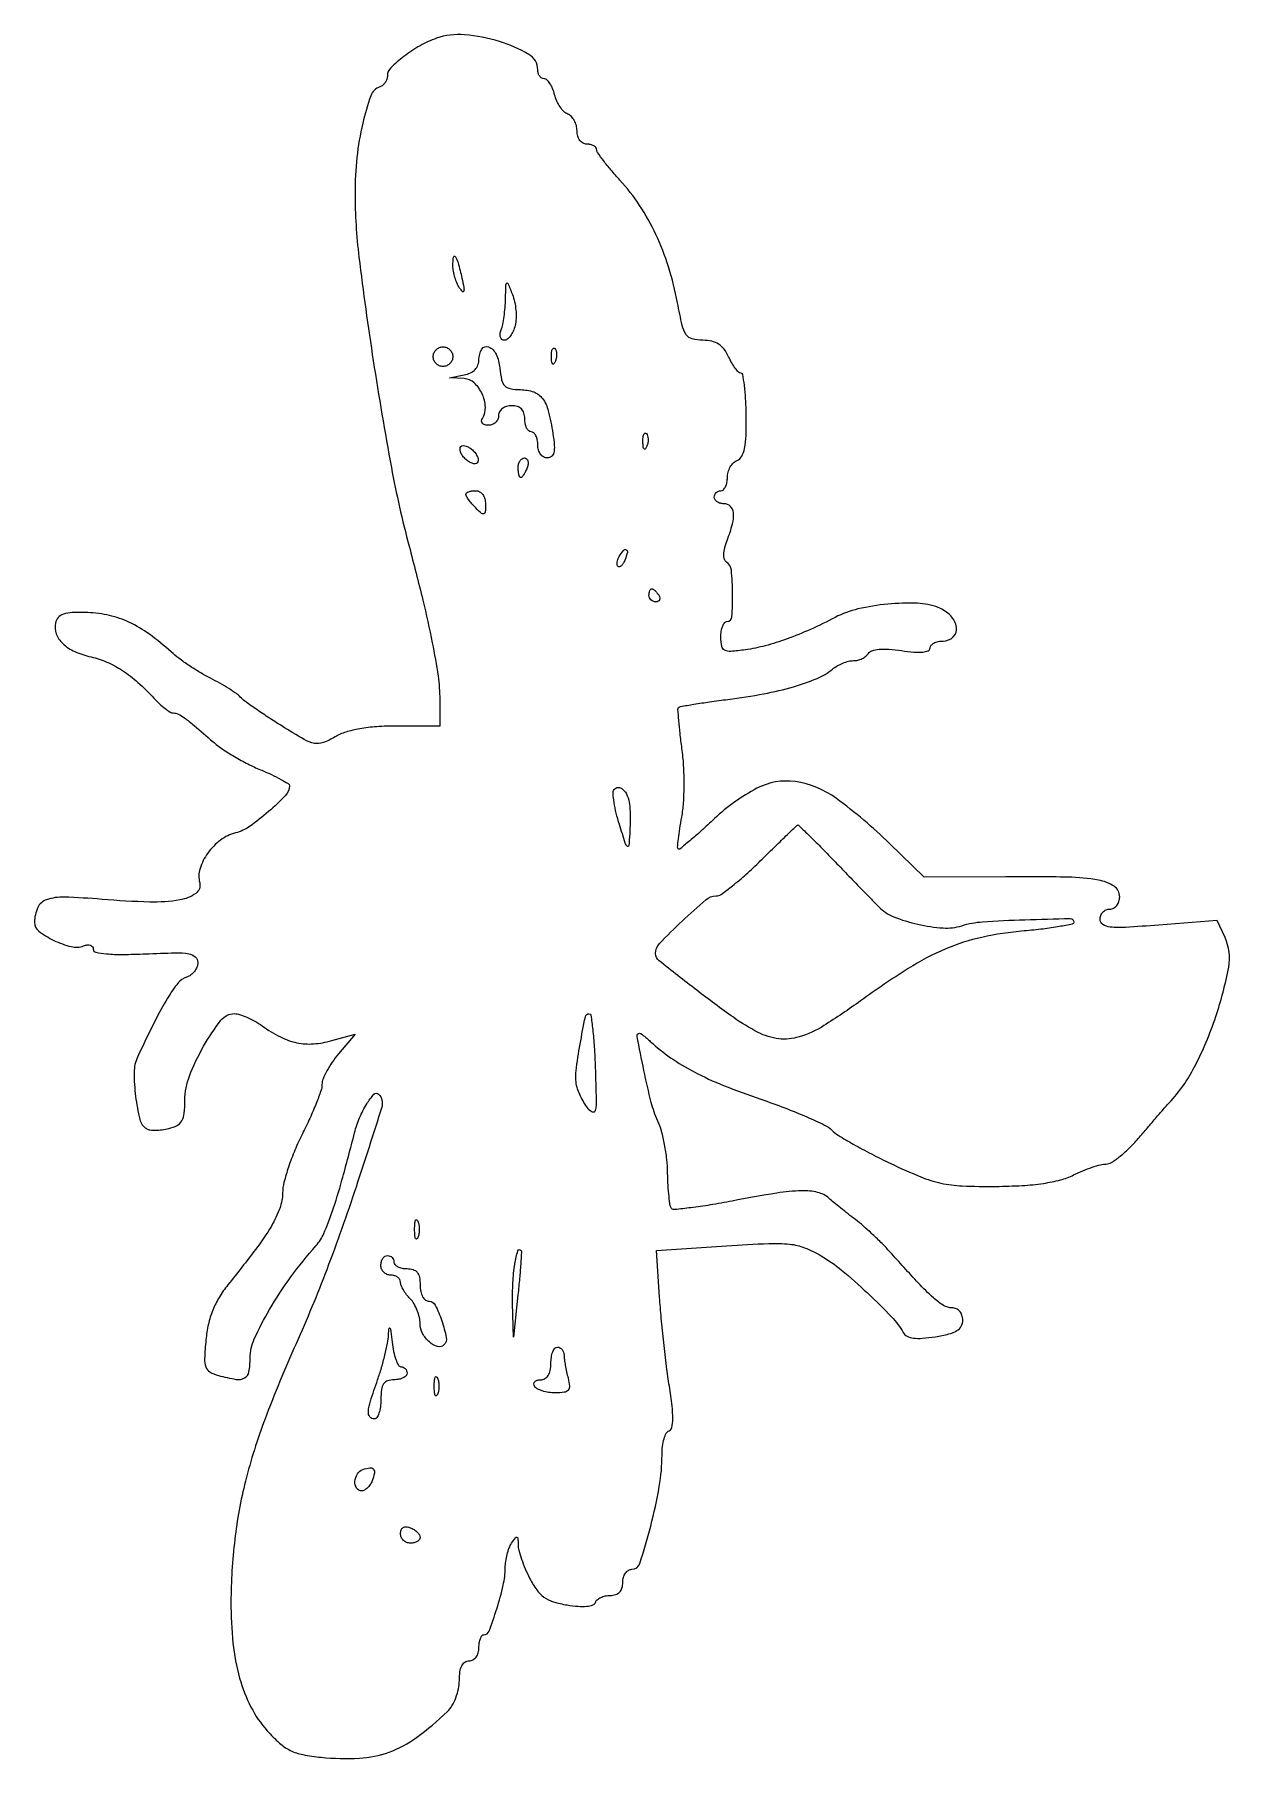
# Model space of a CAD drawing. Extents: x 0 to 183, y 0 to 264.
import ezdxf

# ---------------------------------------------------------------- set-up
doc = ezdxf.new("R2010")
doc.units = 0

msp = doc.modelspace()

# ---------------------------------------------------------------- linework, layer by layer
for points in [[(61.5, 263.201101, 0.044503), (58.997879, 262.065328, 0.034407), (56.498302, 260.413906, 0.031666), (54.506903, 258.681545, 0.200509), (54, 257.468323, -0.081659), (53.913461, 256.941974, -0.06873), (53.660758, 256.435948, -0.070082), (53.286534, 256.026379, -0.092456), (52.845134, 255.781711, 0.231106), (51.462603, 254.424957, 0.027743), (50.225083, 250.202537, 0.030306), (49.33292, 244.974857, 0.027435), (49.039285, 239.5, 0.030253), (49.642691, 229.742738, 0.007466), (51.83787, 213.841434, 0.007994), (54.603717, 197.543307, 0.018772), (57.317436, 185.5, -0.005107), (59.413658, 177.254607, -0.010425), (60.85715, 170.735037, -0.012894), (61.737767, 165.643385, -0.036384), (62, 162.044484), (62, 158), (55.404292, 158, 0.016952), (52.35802, 157.896688, 0.026768), (49.763366, 157.580338, 0.031624), (47.627898, 157.062109, 0.058131), (45.994653, 156.33777, -0.042537), (44.158813, 155.454258, -0.142372), (42.840807, 155.347695, -0.080933), (41.270845, 155.94524, -0.008212), (37.840361, 158.00913, -0.005611), (35.722289, 159.364547, -0.006871), (33.774981, 160.680329, -0.005822), (32.169436, 161.825597, -0.048026), (31.5, 162.42136, 0.053177), (30.892205, 162.951176, 0.011784), (29.741207, 163.71707, 0.012118), (28.36197, 164.542582, 0.011415), (26.916876, 165.317602, -0.017692), (25.368466, 166.173229, -0.012215), (23.676338, 167.245064, -0.012332), (22.098119, 168.356887, -0.024546), (20.916876, 169.326797, 0.026819), (17.581812, 172.039919, 0.047031), (14.524416, 173.853172, 0.053374), (11.472729, 174.914401, 0.048782), (8.170864, 175.347884, 0.015784), (5.797268, 175.351411, 0.070455), (4.42867, 175.115414, 0.13379), (3.637261, 174.599803, 0.132096), (3.212053, 173.751589, 0.142933), (3.347129, 172.106569, 0.111755), (4.346413, 170.609123, 0.085673), (6.168026, 169.392557, 0.050465), (8.662038, 168.574229, -0.049498), (11.08826, 167.783326, -0.041774), (13.462312, 166.493969, -0.036987), (15.843525, 164.665006, -0.024687), (18.293169, 162.25, 0.019163), (19.147924, 161.388514, 0.024011), (20.006517, 160.660937, 0.023291), (20.766477, 160.131595, 0.141388), (21.222542, 160, -0.113889), (21.995982, 159.821512, -0.042931), (22.954753, 159.247563, -0.020082), (24.419537, 158.098061, -0.002846), (27.320687, 155.59824, 0.030819), (28.716004, 154.525796, 0.015083), (30.612807, 153.32728, 0.014901), (32.666256, 152.195982, 0.020909), (34.566939, 151.319819, -0.01162), (36.263214, 150.575764, -0.017769), (37.693595, 149.845325, -0.01255), (38.811814, 149.185971, -0.257236), (38.996252, 148.855755, -0.194365), (38.415769, 147.394465, -0.022493), (35.81746, 144.906287, -0.026882), (32.927289, 142.639869, -0.091863), (30.76265, 141.652202, 0.100819), (28.47894, 140.560834, 0.075414), (26.52541, 138.560213, 0.079403), (25.337671, 136.189635, 0.141376), (25.283294, 134.024683, -0.313879), (24.682812, 132.392356, -0.110842), (22.25107, 131.39497, -0.049472), (17.643357, 131.073836, -0.013457), (10.345343, 131.484375, 0.012078), (4.56196, 131.825722, 0.090403), (1.854794, 131.428981, 0.205874), (0.518457, 130.22847, 0.106056), (0.015313, 127.994111, 0.235741), (0.681513, 126.62498, 0.051471), (2.9818, 125.208137, 0.051654), (5.626614, 124.254699, 0.153485), (7.528039, 124.372386, -0.064216), (8.091252, 124.509111, -0.111261), (8.567612, 124.455673, -0.151727), (8.880886, 124.225103, -0.160138), (9, 123.86273, 0.354893), (9.377515, 123.397847, 0.029514), (11.026803, 123.152497, 0.024596), (13.495156, 123.054984, 0.008921), (17, 123.151529, -0.005647), (21.557667, 123.306946, -0.046819), (23.620328, 123.160714, -0.141689), (24.613652, 122.685959, -0.214042), (25, 121.824802, -0.094565), (24.868765, 121.137121, -0.071249), (24.485938, 120.467565, -0.069512), (23.918833, 119.917289, -0.081008), (23.25, 119.577649, 0.15073), (21.985274, 118.698554, 0.028724), (20.368756, 116.369513, 0.021607), (18.374662, 112.77165, 0.007279), (15.774148, 107.365151, 0.108084), (15.255693, 105.029595, 0.031887), (15.479188, 101.348678, 0.028529), (16.128342, 97.810195, 0.197183), (17.143848, 96.411097, 0.10714), (17.680982, 96.221027, 0.032684), (18.546465, 96.167909, 0.031056), (19.550345, 96.2344, 0.029427), (20.556835, 96.424909, 0.061514), (21.823205, 96.914307, 0.141818), (22.546897, 97.620847, 0.103637), (22.910773, 98.760339, 0.024372), (23.019, 100.769052, -0.091103), (23.713303, 104.442608, -0.037935), (25.890511, 109.015749, -0.034153), (28.542036, 112.989218, -0.23258), (30.597466, 114, -0.078454), (31.389384, 113.874973, -0.02532), (32.502804, 113.451039, -0.024545), (33.712367, 112.846463, -0.025217), (34.84563, 112.131196, 0.035402), (37.655158, 110.436896, 0.065762), (40.159419, 109.549489, 0.071105), (42.672205, 109.380262, 0.048707), (45.493098, 109.870483), (49.054886, 110.85394), (46.527443, 107.850245, 0.024584), (45.559148, 106.577433, 0.025918), (44.738715, 105.23736, 0.02671), (44.157316, 104.015518, 0.096083), (43.987333, 103.173275, -0.081507), (43.819956, 102.199522, -0.011175), (43.100857, 100.261066, -0.012592), (42.132087, 97.987218, -0.010345), (40.987333, 95.609079, 0.018509), (39.84141, 93.125572, 0.017874), (38.86777, 90.535324, 0.018119), (38.175889, 88.196064, 0.060236), (37.966779, 86.609079, -0.085275), (37.530187, 84.220984, -0.046241), (36.245865, 81.516659, -0.028211), (33.844505, 77.947181, -0.007413), (29.599157, 72.51571, 0.03431), (28.264739, 70.605087, 0.040201), (27.282228, 68.625564, 0.039584), (26.618118, 66.487981, 0.031588), (26.235978, 64.104072, 0.01197), (26.03038, 61.247711, 0.096254), (26.218494, 59.950408, 0.179412), (26.841386, 59.197177, 0.065904), (28.136821, 58.659883, 0.022654), (30.868634, 58.05975, 0.170164), (32.155173, 58.275499, 0.227865), (32.816674, 59.203134, 0.042873), (33, 61.337208, -0.108012), (33.639009, 64.260733, -0.025098), (35.977619, 68.746582, -0.024901), (39.240815, 73.721398, -0.022819), (43.073288, 78.5, 0.077223), (44.273709, 80.383359, 0.021138), (45.554438, 83.675173, 0.015057), (47.044341, 88.514551, 0.00484), (48.967889, 95.778349, -0.037506), (49.739448, 98.074512, -0.039031), (50.837179, 100.197721, -0.043563), (51.942903, 101.675839, -0.430733), (52.638003, 101.695331, -0.279084), (53.128734, 99.699365, -0.003955), (49.193886, 87.463868, -0.011068), (44.706512, 74.826167, -0.014484), (40.02046, 63.5, 0.014947), (35.277009, 52.00493, 0.028648), (32.289297, 42.487928, 0.032629), (30.651137, 33.570335, 0.027608), (30.064358, 24, 0.027461), (30.372012, 17.710309, 0.042598), (31.392, 12.375839, 0.049409), (33.130251, 7.931288, 0.063968), (35.597365, 4.319758, 0.028265), (37.493472, 2.41676, 0.06792), (39.137959, 1.303577, 0.06579), (41.05276, 0.651893, 0.02522), (43.841028, 0.241253, 0.0371), (49.712886, 0.114241, 0.073944), (54.258556, 1.036442, 0.071512), (58.435579, 3.267418, 0.032771), (63.174835, 7.25, 0.06978), (63.874222, 8.138088, 0.040246), (64.463858, 9.367188, 0.03936), (64.865746, 10.722983, 0.052421), (65, 12, -0.033607), (65.088963, 13.322075, -0.082504), (65.375, 14.25, -0.12651), (65.851045, 14.797909, -0.152103), (66.5, 15, 0.130775), (67.075754, 15.153209, 0.10214), (67.5625, 15.583333, 0.08892), (67.888136, 16.230589, 0.072314), (68, 17, -0.036002), (68.055225, 17.76598, -0.054474), (68.222228, 18.4125, -0.071297), (68.466548, 18.855526, -0.235321), (68.756521, 19, 0.312483), (69.543121, 19.544795, 0.012763), (70.733433, 22.977369, 0.02139), (71.706758, 26.556899, 0.054043), (72.015313, 29.234251, -0.035836), (72.092094, 30.211601, -0.026435), (72.310881, 31.275061, -0.026937), (72.626953, 32.263066, -0.052612), (73, 33, -0.010516), (73.567555, 33.838984, -0.299515), (73.79987, 33.929886, -0.338229), (73.952927, 33.751615, -0.012047), (73.984687, 32.791101, 0.06276), (74.10406, 31.907705, 0.017603), (74.509564, 30.572609, 0.01746), (75.079016, 29.082329, 0.017567), (75.75, 27.638519, 0.036538), (76.829459, 25.850751, 0.083918), (77.93583, 24.740614, 0.081659), (79.365278, 24.038265, 0.03322), (81.483609, 23.548245, 0.020891), (83.162872, 23.347235, 0.042525), (84.490638, 23.357378, 0.057806), (85.420621, 23.55377, 0.235579), (85.816942, 23.950827, -0.139382), (86.091054, 24.352588, -0.065477), (86.626956, 24.691805, -0.057332), (87.324262, 24.922122, -0.051164), (88.083333, 25, 0.079088), (88.906022, 25.130948, 0.123365), (89.510417, 25.51087, 0.119776), (89.87567, 26.140434, 0.071947), (90, 27, -0.067821), (90.104173, 27.764471, -0.08445), (90.408753, 28.4125, -0.099692), (90.860864, 28.84584, -0.142318), (91.391498, 29, 0.326917), (92.610047, 29.892068, 0.012499), (94.264673, 35.604421, 0.021434), (95.581271, 41.660149, 0.042831), (96, 46.539332, -0.030392), (96.07832, 47.826636, -0.04085), (96.313964, 48.970375, -0.046345), (96.656501, 49.834329, -0.197239), (97.068812, 50.189604, 0.269257), (97.511319, 50.691083, 0.047276), (97.645209, 51.992884, 0.031161), (97.535514, 54.011291, 0.009678), (97.123538, 57.022937, -0.007346), (96.699681, 60.017397, -0.004029), (96.264063, 63.69623, -0.004014), (95.881825, 67.438881, -0.006398), (95.621704, 70.64508), (95.133957, 77.790161), (105.84874, 78.490119, -0.005335), (112.338114, 78.844556, -0.037166), (115.512028, 78.74803, -0.066635), (117.810738, 78.190919, -0.040572), (120.328834, 76.968489, -0.039702), (123.439872, 74.782963, -0.015051), (127.427127, 71.272673, -0.013896), (131.112744, 67.628404, -0.063277), (132.902848, 65.208295, 0.153347), (133.483341, 64.660971, 0.081588), (134.439161, 64.376931, 0.052255), (135.838571, 64.346662, 0.018946), (137.813092, 64.586103, 0.02077), (139.874656, 65.004214, 0.076137), (141.101506, 65.513706, 0.130594), (141.759964, 66.198927, 0.127119), (142, 67.127808, 0.081852), (141.879152, 67.861071, 0.098625), (141.530773, 68.464907, 0.105759), (141.000305, 68.85999, 0.107769), (140.358263, 69, -0.137577), (139.077769, 69.359131, -0.046698), (137.512478, 70.525055, -0.022582), (135.198984, 72.807713, -0.003497), (130.856642, 77.563796, 0.0128), (129.652913, 78.833935, 0.008603), (128.216713, 80.22499, 0.008667), (126.779011, 81.524339, 0.016929), (125.581598, 82.5, -0.003813), (124.471139, 83.35735, -0.003232), (123.310683, 84.279687, -0.003259), (122.264301, 85.133758, -0.009135), (121.546384, 85.75, 0.123761), (119.802359, 86.66092, 0.065836), (117.364715, 86.914325, 0.033835), (113.561754, 86.549862, 0.006533), (106.752815, 85.337156, -0.006591), (103.36146, 84.733544, -0.010208), (100.417476, 84.311036, -0.004877), (97.937594, 84.031185, -0.225725), (97.468984, 84.197683, -0.159454), (97.253961, 84.621874, -0.010314), (97.069125, 86.011023, -0.014212), (96.927592, 87.707569, -0.010069), (96.861354, 89.617165, 0.024134), (96.729615, 91.712314, 0.018773), (96.391561, 93.970526, 0.019132), (95.915662, 96.055596, 0.042927), (95.361739, 97.58037, -0.046626), (94.358802, 100.405972, -0.010837), (93.227612, 105.320856, -0.004017), (92.190298, 110.531461, -0.470558), (92.577916, 111, -0.15529), (92.745958, 110.94652, -0.009669), (93.171217, 110.632813, -0.013559), (93.66868, 110.228862, -0.009599), (94.205559, 109.75, 0.036133), (97.311395, 107.262453, 0.030304), (100.926157, 105.083448, 0.025155), (105.387375, 103.028842, 0.013257), (111.108771, 100.90933, -0.009089), (114.779005, 99.584362, -0.011441), (118.124338, 98.219006, -0.009663), (120.862474, 96.964206, -0.084391), (121.948501, 96.193109, 0.059203), (122.966254, 95.390869, 0.00856), (125.247372, 94.047741, 0.009602), (128.014734, 92.550904, 0.008084), (131, 91.070181, 0.013089), (135.561465, 89.043499, 0.044444), (138.665027, 88.072895, 0.043603), (141.921654, 87.656658, 0.012255), (147.050699, 87.577334, 0.012008), (151.080666, 87.710608, 0.022227), (154.338002, 88.042438, 0.027431), (156.946591, 88.573441, 0.051815), (158.954337, 89.327334, -0.017238), (160.3568, 89.967592, -0.017318), (161.797922, 90.508654, -0.017417), (163.084407, 90.892136, -0.063804), (163.926245, 91, 0.144405), (164.763824, 91.247054, 0.02621), (166.091126, 92.206828, 0.026303), (167.57255, 93.535423, 0.021184), (169.022607, 95.108351, -0.001395), (170.434142, 96.766597, -0.001573), (171.799788, 98.351773, -0.001437), (172.969564, 99.69318, -0.008569), (173.593691, 100.380614, 0.070291), (177.455899, 105.860317, 0.037069), (180.699928, 113.543875, 0.035278), (182.670897, 121.108969, 0.154171), (182.116882, 125.642816), (180.927909, 128.252329), (171.963954, 127.551092, -0.004759), (166.88149, 127.202129, -0.039073), (164.561482, 127.246378, -0.118899), (163.429472, 127.639013, -0.255407), (163, 128.424927, -0.094159), (163.114235, 129.026153, -0.096664), (163.440625, 129.537322, -0.099006), (163.927648, 129.879482, -0.104141), (164.5, 130, 0.125296), (165.072062, 130.145641, 0.10078), (165.559375, 130.555655, 0.090224), (165.886894, 131.168971, 0.077788), (166, 131.891592, 0.252029), (165.138292, 133.492547, 0.102924), (162.768222, 134.434022, 0.039015), (158.088813, 134.879929, 0.005793), (148.603855, 134.931411), (136.089707, 134.854334), (130.794854, 140.023482, 0.034884), (122.661277, 146.925152, 0.123725), (116.375866, 149.491978, 0.157614), (110.52609, 148.48092, 0.068283), (104.023799, 143.837335, -0.005642), (101.990805, 141.96145, -0.009363), (100.229652, 140.43164, -0.003481), (98.714134, 139.182027, -0.384406), (98.472189, 139.194477, -0.222135), (98.375954, 139.459574, -0.00569), (98.506395, 140.755393, -0.011054), (98.714492, 142.301224, -0.007193), (99.019875, 144.076993, 0.030511), (99.290234, 146.251624, 0.014863), (99.382459, 149.048498, 0.014683), (99.306012, 151.973797, 0.02055), (99.05387, 154.576207, -0.005357), (98.760964, 156.870739, -0.0083), (98.562295, 158.857746, -0.00352), (98.433773, 160.545289, -0.203221), (98.533017, 160.833141, -0.168132), (98.812474, 160.987504, -0.002058), (100.87206, 161.335525, -0.005838), (103.277254, 161.702977, -0.003754), (106.074534, 162.075569, 0.014742), (111.567381, 162.930429, 0.024459), (116.128354, 164.011746, 0.029128), (119.703946, 165.276284, 0.072143), (122.078741, 166.706943, -0.042869), (122.801451, 167.201969, -0.03248), (123.667322, 167.620165, -0.033258), (124.538244, 167.907337, -0.063087), (125.269724, 168, 0.060711), (125.936665, 168.081281, 0.051009), (126.607312, 168.321895, 0.053221), (127.181749, 168.676259, 0.089774), (127.559216, 169.095814, -0.183101), (128.115079, 169.522813, -0.05163), (129.206925, 169.732426, -0.039335), (130.715484, 169.744309, -0.019527), (132.618233, 169.534541, 0.016408), (134.51348, 169.313629, 0.04383), (135.872591, 169.31958, 0.073071), (136.721071, 169.525298, 0.305792), (137, 169.938727, -0.181844), (137.152365, 170.343818, -0.091108), (137.5875, 170.688251, -0.071035), (138.23473, 170.921596, -0.051092), (139, 171, 0.194012), (140.550418, 171.625128, 0.242008), (141.046007, 173.074894, 0.158738), (140.162429, 174.856732, 0.106629), (138.25, 176.118311, 0.083685), (135.053791, 176.778572, 0.032845), (130.541208, 176.647963, 0.033001), (125.966241, 175.906937, 0.064067), (122.5, 174.623886, -0.014698), (118.698607, 172.773129, -0.019285), (115.120688, 171.322758, -0.021304), (111.793354, 170.279045, -0.030081), (108.75, 169.658284, -0.014205), (106.505591, 169.404355, -0.139441), (105.580046, 169.585087, -0.232735), (105.128448, 170.187182, -0.046584), (105, 171.562871, -0.036622), (105.068455, 172.496233, -0.055241), (105.275338, 173.284093, -0.072406), (105.578152, 173.823275, -0.232698), (105.93732, 174, 0.392813), (106.688598, 174.697913, 0.020934), (106.801526, 178.253155, 0.0223), (106.604322, 181.854657, 0.231028), (105.845508, 183.082969, -0.192929), (105.539605, 183.505802, -0.07012), (105.460525, 184.255365, -0.052397), (105.599448, 185.244061, -0.029765), (105.961246, 186.398068, 0.025113), (106.777447, 188.919107, 0.086475), (106.931992, 190.624593, 0.180559), (106.471622, 191.603952, 0.19598), (105.5, 192, -0.064853), (104.926543, 192.074694, -0.082425), (104.440625, 192.29375, -0.098894), (104.115568, 192.618646, -0.148195), (104, 193, -0.099038), (104.076342, 193.381638, -0.097945), (104.29375, 193.70625, -0.097945), (104.618362, 193.923658, -0.099038), (105, 194, 0.193529), (105.381936, 194.153584, 0.087393), (105.70625, 194.596719, 0.067241), (105.926353, 195.253918, 0.047258), (106, 196.031385, -0.067427), (106.11098, 196.850613, -0.062531), (106.43669, 197.633624, -0.066634), (106.91807, 198.264005, -0.105172), (107.486604, 198.633233, 0.180478), (108.190322, 199.254836, 0.073431), (108.627482, 200.476789, 0.041685), (108.853104, 202.453567, 0.011331), (108.877223, 205.601848, 0.010706), (108.787863, 208.054888, 0.017647), (108.594965, 210.120543, 0.01183), (108.344644, 211.754012, 0.363634), (108.051134, 212, -0.203109), (107.699701, 212.148901, -0.031825), (107.200894, 212.734375, -0.031063), (106.671513, 213.542555, -0.022571), (106.181954, 214.5, 0.054621), (105.494739, 215.655178, 0.0899), (104.662046, 216.424226, 0.089086), (103.606685, 216.856389, 0.052789), (102.250238, 217, -0.064837), (100.630215, 217.21096, -0.181501), (99.712164, 217.863703, -0.091734), (99.097583, 219.275136, -0.009979), (98.362833, 222.760643, 0.028872), (96.993549, 228.224954, 0.033944), (95.058323, 233.197885, 0.035726), (92.573949, 237.635157, 0.039956), (89.564192, 241.499644, -0.009575), (88.198794, 243.04885, -0.013505), (87.046981, 244.484143, -0.009647), (86.152789, 245.710664, -0.153863), (86, 246.195417, 0.180184), (85.885622, 246.502506, 0.0916), (85.559375, 246.763654, 0.071582), (85.073931, 246.940532, 0.051669), (84.5, 247, -0.131307), (83.920798, 247.154775, -0.103496), (83.434603, 247.588564, -0.089187), (83.110922, 248.24494, -0.070174), (83, 249.031385, 0.064087), (82.894844, 249.848428, 0.061411), (82.585885, 250.624961, 0.066264), (82.129492, 251.246115, 0.110037), (81.590247, 251.603742, -0.105682), (81.005921, 251.984066, -0.046522), (80.415628, 252.698924, -0.043243), (79.908627, 253.603546, -0.044655), (79.571195, 254.572358, 0.035761), (79.265909, 255.501689, 0.047796), (78.852724, 256.28688, 0.056695), (78.400362, 256.831425, 0.193444), (77.980948, 257, -0.139908), (77.606875, 257.106761, -0.099961), (77.288153, 257.406841, -0.085278), (77.073509, 257.855638, -0.069101), (77, 258.38499, 0.267386), (75.649219, 260.730299, 0.056169), (71.142378, 262.707787, 0.054479), (65.797789, 263.749015, 0.10557)], [(65.3897, 226.5, -0.007762), (65.689267, 225.055884, -0.103987), (65.679463, 224.51761, -0.593089), (65.484564, 224.462681, -0.045015), (65.04569, 225, -0.047271), (64.655522, 225.713434, -0.028277), (64.324302, 226.622396, -0.028137), (64.094979, 227.573318, -0.043125), (64.015313, 228.416667, -0.036193), (64.09968, 229.725614, -0.677836), (64.386415, 229.796599, -0.092061), (64.810885, 228.891417, -0.008705)], [(73.53251, 219.273506, -0.042391), (73.233888, 218.403488, -0.053775), (72.809932, 217.667842, -0.064044), (72.332128, 217.163286, -0.172869), (71.873959, 217, -0.171673), (71.51032, 217.128645, -0.15), (71.283907, 217.46465, -0.105829), (71.240671, 217.976321, -0.06003), (71.393011, 218.581787, 0.042197), (71.631199, 219.403724, 0.014379), (71.840317, 220.629587, 0.014179), (71.994552, 222.002797, 0.015873), (72.063386, 223.331787, -0.002077), (72.116082, 225.5127, -0.244888), (72.249362, 225.751739, -0.470447), (72.434318, 225.695009, -0.003516), (73.114948, 224.023506, -0.043121), (73.451738, 222.909048, -0.02991), (73.645229, 221.606639, -0.030271), (73.680087, 220.323517, -0.053186)], [(64, 214.5, -0.099038), (63.885486, 213.927543, -0.097945), (63.559375, 213.440625, -0.097945), (63.072457, 213.114514, -0.099038), (62.5, 213, -0.099038), (61.927543, 213.114514, -0.097945), (61.440625, 213.440625, -0.097945), (61.114514, 213.927543, -0.099038), (61, 214.5, -0.099038), (61.114514, 215.072457, -0.097945), (61.440625, 215.559375, -0.097945), (61.927543, 215.885486, -0.099038), (62.5, 216, -0.099038), (63.072457, 215.885486, -0.097945), (63.559375, 215.559375, -0.097945), (63.885486, 215.072457, -0.099038)], [(71.186642, 212.75, 0.028849), (71.463998, 210.960917, 0.139151), (71.941976, 210.060497, 0.158505), (72.785238, 209.608692, 0.040752), (74.343495, 209.458625, -0.080679), (76.378775, 209.097597, -0.15057), (77.713649, 208.113107, -0.098498), (78.607347, 206.21516, -0.023031), (79.301337, 202.75, -0.016987), (79.521556, 200.886603, -0.077697), (79.444013, 199.802678, -0.169312), (79.080371, 199.225157, -0.169961), (78.437129, 199, -0.137978), (77.889097, 199.154168, -0.10015), (77.422157, 199.5875, -0.08594), (77.107778, 200.235634, -0.070154), (77, 201, 0.048028), (76.926307, 201.765418, 0.068025), (76.70625, 202.4125, 0.088204), (76.381882, 202.848523, 0.191087), (76, 203, -0.191087), (75.618118, 203.151477, -0.088204), (75.29375, 203.5875, -0.068025), (75.073693, 204.234582, -0.048028), (75, 205, 0.072254), (74.873159, 205.873159, 0.124864), (74.5, 206.5, 0.124864), (73.873159, 206.873159, 0.072254), (73, 207, 0.072314), (72.230589, 206.888136, 0.08892), (71.583333, 206.5625, 0.10214), (71.153209, 206.075754, 0.130775), (71, 205.5, -0.103052), (70.880765, 204.927627, -0.098802), (70.542039, 204.440625, -0.09695), (70.036055, 204.114295, -0.095165), (69.440983, 204, -0.070749), (68.892594, 204.077986, -0.145934), (68.531793, 204.310445, -0.189539), (68.412162, 204.655214, -0.12894), (68.535126, 205.056835, 0.151727), (68.981118, 206.786032, 0.096155), (68.481472, 208.8237, 0.099024), (67.275876, 210.478647, 0.172388), (65.730948, 211.136182), (63.5, 211.272364), (65.75, 211.705733, 0.06486), (66.688881, 212.016677, 0.090422), (67.402494, 212.536664, 0.098629), (67.845146, 213.236294, 0.092132), (68, 214.069551, -0.136503), (68.441273, 215.655781, -0.370913), (69.466253, 215.992917, -0.191136), (70.624057, 214.869537, -0.081844)], [(79.683114, 213.8125, -0.054073), (79.461564, 213.395823, -0.470617), (79.279315, 213.37858, -0.168741), (79.137993, 213.670344, -0.018894), (79.078947, 214.416667, -0.028489), (79.089945, 215.112848, -0.077125), (79.200665, 215.592839, -0.208169), (79.385309, 215.77538, -0.296942), (79.604167, 215.729167, -0.126455), (79.797407, 215.402231, -0.060344), (79.876576, 214.916927, -0.05415), (79.839148, 214.359369, -0.051402)], [(67.8125, 199.0625, -0.08306), (67.888442, 198.579684, -0.196386), (67.75, 198.25, -0.196386), (67.420316, 198.111558, -0.08306), (66.9375, 198.1875, -0.068635), (66.402945, 198.45155, -0.04742), (65.882031, 198.882031, -0.04742), (65.45155, 199.402945, -0.068635), (65.1875, 199.9375, -0.08306), (65.111558, 200.420316, -0.196386), (65.25, 200.75, -0.196386), (65.579684, 200.888442, -0.08306), (66.0625, 200.8125, -0.068635), (66.597055, 200.54845, -0.04742), (67.117969, 200.117969, -0.04742), (67.54845, 199.597055, -0.068635)], [(93.683114, 200.8125, -0.054073), (93.461564, 200.395823, -0.470617), (93.279315, 200.37858, -0.168741), (93.137993, 200.670344, -0.018894), (93.078947, 201.416667, -0.028489), (93.089945, 202.112848, -0.077125), (93.200665, 202.592839, -0.208169), (93.385309, 202.77538, -0.296942), (93.604167, 202.729167, -0.126455), (93.797407, 202.402231, -0.060344), (93.876576, 201.916927, -0.05415), (93.839148, 201.359369, -0.051402)], [(75.361626, 197.5, -0.02136), (75.112506, 196.925442, -0.030395), (74.839659, 196.440625, -0.030693), (74.579329, 196.087111, -0.222225), (74.393011, 196, -0.289661), (74.241071, 196.096084, -0.046727), (74.115447, 196.440625, -0.039339), (74.028469, 196.925176, -0.024748), (74, 197.5, -0.062722), (74.07223, 198.073532, -0.08088), (74.284531, 198.559375, -0.098158), (74.599211, 198.884506, -0.152681), (74.968615, 199, -0.184534), (75.289193, 198.877514, -0.147206), (75.483616, 198.559375, -0.100118), (75.511135, 198.074366, -0.055937)], [(69, 191.928571, -0.015801), (68.962452, 190.740721, -0.293958), (68.75, 190.452381, -0.279599), (68.389535, 190.518457, -0.014708), (67.5, 191.357143, -0.017569), (66.925657, 191.973333, -0.0221), (66.440625, 192.584375, -0.020956), (66.085815, 193.120258, -0.136573), (66, 193.428571, -0.234203), (66.108534, 193.647571, -0.071771), (66.440625, 193.832143, -0.0548), (66.925524, 193.958278, -0.036265), (67.5, 194, -0.132005), (68.083441, 193.843234, -0.105152), (68.568966, 193.404762, -0.089445), (68.89026, 192.736782, -0.067581)], [(90.345077, 183.456872, -0.035865), (90.083816, 182.899181, -0.069269), (89.786868, 182.507038, -0.118528), (89.50546, 182.335123, -0.281567), (89.276326, 182.390341, -0.156651), (89.142323, 182.651151, -0.070517), (89.133355, 183.040231, -0.059701), (89.242038, 183.490157, -0.049364), (89.458881, 183.933469, -0.030391), (90.120758, 184.871774, -0.36195), (90.525317, 184.954259, -0.344086), (90.696703, 184.564815, -0.029555)], [(95.5, 178, -0.082592), (95.656512, 177.6179, -0.161196), (95.6254, 177.29375, -0.182303), (95.413961, 177.078288, -0.108972), (95.059017, 177, -0.093332), (94.654762, 177.076123, -0.09642), (94.311086, 177.29375, -0.099167), (94.081062, 177.618444, -0.105053), (94, 178, -0.042167), (94.032345, 178.382849, -0.061769), (94.129539, 178.70625, -0.081139), (94.272352, 178.92554, -0.210953), (94.440983, 179, -0.151918), (94.65171, 178.934461, -0.038439), (94.933975, 178.70625, -0.035638), (95.231006, 178.382774, -0.029505)], [(91.034908, 146, -0.024736), (91.100641, 145.223364, -0.007817), (91.123156, 144.059375, -0.007785), (91.107724, 142.758583, -0.008571), (91.051587, 141.5, -0.00903), (90.908221, 139.706669, -0.617583), (90.685805, 139.621305, -0.130533), (90.386068, 140.087735, -0.002358), (89.485417, 142.930136, -0.016081), (88.997569, 144.692995, -0.021336), (88.674897, 146.32535, -0.019291), (88.520584, 147.674129, -0.158536), (88.665181, 148.267268, -0.259826), (89.27542, 148.607659, -0.193281), (90.005475, 148.314835, -0.103859), (90.673079, 147.340077, -0.065001)], [(121.975128, 137.75, 0.000208), (124.070768, 135.581923, 0.000206), (126.174635, 133.408943, 0.000202), (128.01698, 131.509186, 0.000802), (129.151236, 130.344276, 0.104774), (131.431102, 128.823254, 0.039076), (135.126207, 127.674383, 0.039222), (138.994893, 127.109749, 0.093737), (141.864235, 127.45691, -0.060161), (144.994492, 128.049691, -0.008703), (151.493369, 128.37213, -0.003207), (158.446491, 128.551245, -0.41989), (159, 128.008339, -0.354306), (158.751694, 127.701914, -0.007997), (156.768929, 127.31487, -0.014353), (154.316774, 126.949069, -0.008762), (151.404866, 126.651448, 0.032666), (144.911816, 125.672515, 0.047179), (139.385129, 123.906821, 0.039883), (133.651103, 120.89792, 0.016339), (126.368841, 115.962258, -0.016877), (120.769934, 112.176295, -0.065634), (116.974296, 110.436727, -0.105064), (113.848482, 110.156849, -0.089893), (110.684259, 111.13346, -0.034826), (106.909227, 113.4391, -0.009579), (101.309485, 117.582949, -0.003577), (95.541636, 122.090776, -0.228943), (95, 123.211678, -0.193504), (95.602892, 124.711174, -0.012032), (99.065049, 128.15102, -0.012489), (102.682692, 131.408934, -0.17891), (104.281669, 132, 0.157515), (105.034137, 132.24308, 0.011497), (106.791889, 133.573564, 0.015157), (108.842204, 135.304807, 0.010865), (111.030524, 137.356815, -0.00048), (113.141784, 139.420617, -0.000764), (114.952791, 141.182126, -0.000148), (116.552593, 142.732538, -0.03844), (116.702381, 142.856815, -0.359587), (116.85188, 142.845636, -0.001099), (118.334732, 141.415752, -0.005202), (120.016454, 139.752699, -0.003145)], [(85.787132, 105.748582, -0.003197), (85.926993, 100.825558, -0.051587), (85.79269, 99.172646, -0.488246), (85.347451, 98.941846, -0.131693), (84.63001, 99.536441, -0.021996), (84.057822, 100.423477, -0.018783), (83.532805, 101.404598, -0.019197), (83.122972, 102.333793, -0.049873), (82.922943, 103.036441, -0.07487), (82.860732, 105.240647, -0.013493), (83.468471, 109.310582, -0.006698), (84.271268, 113.516408, -0.35684), (84.863544, 113.998582, -0.374877), (85.126915, 113.767795, -0.005608), (85.397386, 111.57456, -0.011948), (85.631255, 108.911348, -0.007225)], [(58.662281, 79.75, -0.174857), (58.474999, 79.540618, -0.447206), (58.306058, 79.601562, -0.078554), (58.189089, 80.10856, -0.017491), (58.157895, 81, -0.017491), (58.189089, 81.89144, -0.078554), (58.306058, 82.398438, -0.447206), (58.474999, 82.459382, -0.174857), (58.662281, 82.25, -0.057986), (58.818615, 81.679992, -0.037979), (58.87034, 81, -0.037979), (58.818615, 80.320008, -0.057986)], [(55, 76, 0.191087), (55.151477, 75.618118, 0.088204), (55.5875, 75.29375, 0.068025), (56.234582, 75.073693, 0.048028), (57, 75, -0.07578), (57.935258, 74.857434, -0.149477), (58.55, 74.4375, -0.124434), (58.893532, 73.682766, -0.044917), (59, 72.5, 0.048485), (59.096666, 71.505474, 0.077418), (59.3875, 70.704545, 0.102695), (59.831066, 70.185888, 0.166156), (60.375, 70, -0.285711), (61.313175, 69.416255, -0.032387), (62.314118, 67.000865, -0.032805), (62.996722, 64.460698, -0.250643), (62.650073, 63.316739, -0.277132), (61.682295, 63.075078, -0.107083), (60.426154, 63.776632, -0.086718), (59.368853, 65.097295, -0.126187), (59, 66.53556, 0.0549), (58.889996, 67.53439, 0.038682), (58.559375, 68.615803, 0.039129), (58.074624, 69.613579, 0.063819), (57.5, 70.357143, -0.032161), (56.925966, 71.010186, -0.032192), (56.440625, 71.73125, -0.03396), (56.10227, 72.413868, -0.098387), (56, 72.928571, 0.138775), (55.884373, 73.337148, 0.100075), (55.559375, 73.685268, 0.085667), (55.073289, 73.919674, 0.069717), (54.5, 74, -0.099038), (53.927543, 74.114514, -0.097945), (53.440625, 74.440625, -0.097945), (53.114514, 74.927543, -0.099038), (53, 75.5, -0.064853), (53.074694, 76.073457, -0.082425), (53.29375, 76.559375, -0.098894), (53.618646, 76.884432, -0.148195), (54, 77, -0.099038), (54.381638, 76.923658, -0.097945), (54.70625, 76.70625, -0.097945), (54.923658, 76.381638, -0.099038)], [(73.968641, 71), (73.304974, 64.5), (73.152487, 69.668213, -0.020811), (73.190756, 72.825514, -0.025852), (73.499782, 75.745772, -0.034749), (73.955777, 77.723628, -0.635403), (74.439693, 77.793128, -0.162505), (74.504703, 77.547917, -0.001549), (74.380775, 75.676731, -0.004962), (74.209116, 73.512644, -0.003167)], [(56.060365, 60, -0.105584), (56.418883, 59.923439, -0.099257), (56.723982, 59.70625, -0.096276), (56.92849, 59.381735, -0.092857), (57, 59, -0.191087), (56.848523, 58.618118, -0.088204), (56.4125, 58.29375, -0.068025), (55.765418, 58.073693, -0.048028), (55, 58, 0.081208), (54.024683, 57.840542, 0.166173), (53.416667, 57.375, 0.116834), (53.092253, 56.500917, 0.030703), (53, 55, -0.031626), (52.927234, 53.850749, -0.048861), (52.70625, 52.88125, -0.06271), (52.384262, 52.209557, -0.254951), (52, 52, -0.231721), (51.317495, 52.33425, -0.187949), (51.082977, 53.124685, -0.05649), (51.401686, 54.729861, -0.007581), (52.5, 58, 0.013701), (53.086618, 59.820118, 0.011594), (53.608755, 61.773469, 0.011755), (54.001605, 63.576753, 0.031767), (54.168103, 64.875727, -0.015844), (54.262458, 65.859115, -0.741587), (54.393134, 65.881179, -0.085044), (54.542272, 65.385376, -0.004572), (54.728468, 63.75, 0.023343), (54.946956, 62.313133, 0.035939), (55.281521, 61.101562, 0.040002), (55.672005, 60.230058, 0.273961)], [(81.013655, 61.75, 0.030524), (81.059225, 61.11775, 0.010353), (81.200423, 60.20625, 0.010252), (81.398443, 59.203105, 0.011611), (81.630286, 58.25, -0.039391), (81.854319, 57.040119, -0.207822), (81.655939, 56.410992, -0.185336), (81.040934, 56.083732, -0.030636), (79.675648, 56, -0.03597), (78.65132, 56.073786, -0.040334), (77.687786, 56.29375, -0.044242), (76.913356, 56.61525, -0.13463), (76.5, 57, -0.139169), (76.392057, 57.379648, -0.191142), (76.521475, 57.70625, -0.138808), (76.889346, 57.926733, -0.066118), (77.440983, 58, 0.130045), (78.097164, 58.173602, 0.12462), (78.594098, 58.650894, 0.093033), (78.900474, 59.435988, 0.046667), (79, 60.5, -0.038131), (79.073116, 61.457356, -0.057076), (79.29375, 62.265625, -0.074992), (79.617064, 62.817169, -0.226478), (80, 63, -0.12374), (80.382463, 62.903876, -0.09957), (80.710261, 62.632812, -0.089659), (80.933011, 62.22751, -0.078351)], [(61.662281, 55.75, -0.174857), (61.474999, 55.540618, -0.447206), (61.306058, 55.601562, -0.078554), (61.189089, 56.10856, -0.017491), (61.157895, 57, -0.017491), (61.189089, 57.89144, -0.078554), (61.306058, 58.398438, -0.447206), (61.474999, 58.459382, -0.174857), (61.662281, 58.25, -0.057986), (61.818615, 57.679992, -0.037979), (61.87034, 57, -0.037979), (61.818615, 56.320008, -0.057986)], [(51.654923, 42.543128, -0.054099), (51.351788, 41.952958, -0.05711), (50.933745, 41.453294, -0.063811), (50.469674, 41.113108, -0.126954), (50.031385, 41, -0.26035), (49.280562, 41.419379, -0.155887), (49.028139, 42.438817, -0.123561), (49.402402, 43.597483, -0.168946), (50.25, 44.279762, -0.050934), (51.311892, 44.541025, -0.263363), (51.853696, 44.327402, -0.225893), (52.001093, 43.714131, -0.039508)], [(59, 33.893011, -0.164455), (58.884842, 33.552359, -0.095748), (58.559375, 33.262322, -0.076852), (58.073715, 33.066322, -0.057609), (57.5, 33, -0.096899), (56.927495, 33.112001, -0.097416), (56.440625, 33.431406, -0.098432), (56.114629, 33.908181, -0.10122), (56, 34.468615, -0.094119), (56.106211, 35.027855, -0.166113), (56.407358, 35.382077, -0.151899), (56.885039, 35.496694, -0.075244), (57.5, 35.361626, -0.048303), (58.073796, 35.075237, -0.053891), (58.559375, 34.692784, -0.061199), (58.891374, 34.276919, -0.13875)]]:
    msp.add_lwpolyline(points, format="xyb", close=True)

doc.saveas('drawing.dxf')
